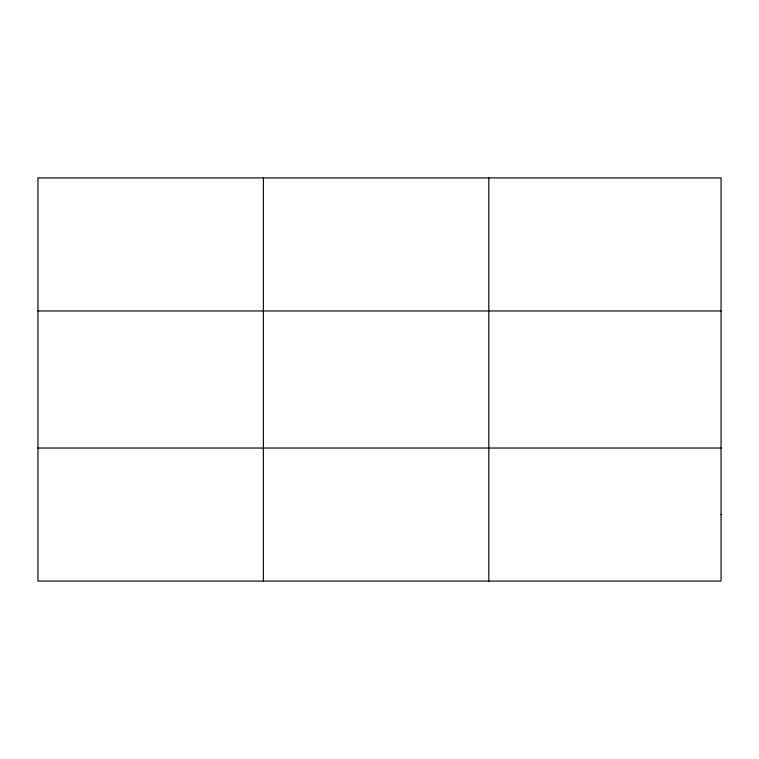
<?xml version="1.0" encoding="UTF-8"?>
<svg xmlns="http://www.w3.org/2000/svg" width="759" height="759" viewBox="0 0 759 759"><rect width="100%" height="100%" fill="white"/><g stroke="black" fill="none" stroke-linecap="round" stroke-linejoin="round"><path stroke-width="1.14" d="M263.373 177.929L263.373 581.071M488.796 177.929L488.796 581.071M37.95 310.962L721.05 310.962M37.95 448.038L721.05 448.038M721.05 514.555L721.05 581.071L37.95 581.071L37.95 177.929L721.05 177.929L721.05 514.555"/></g></svg>
